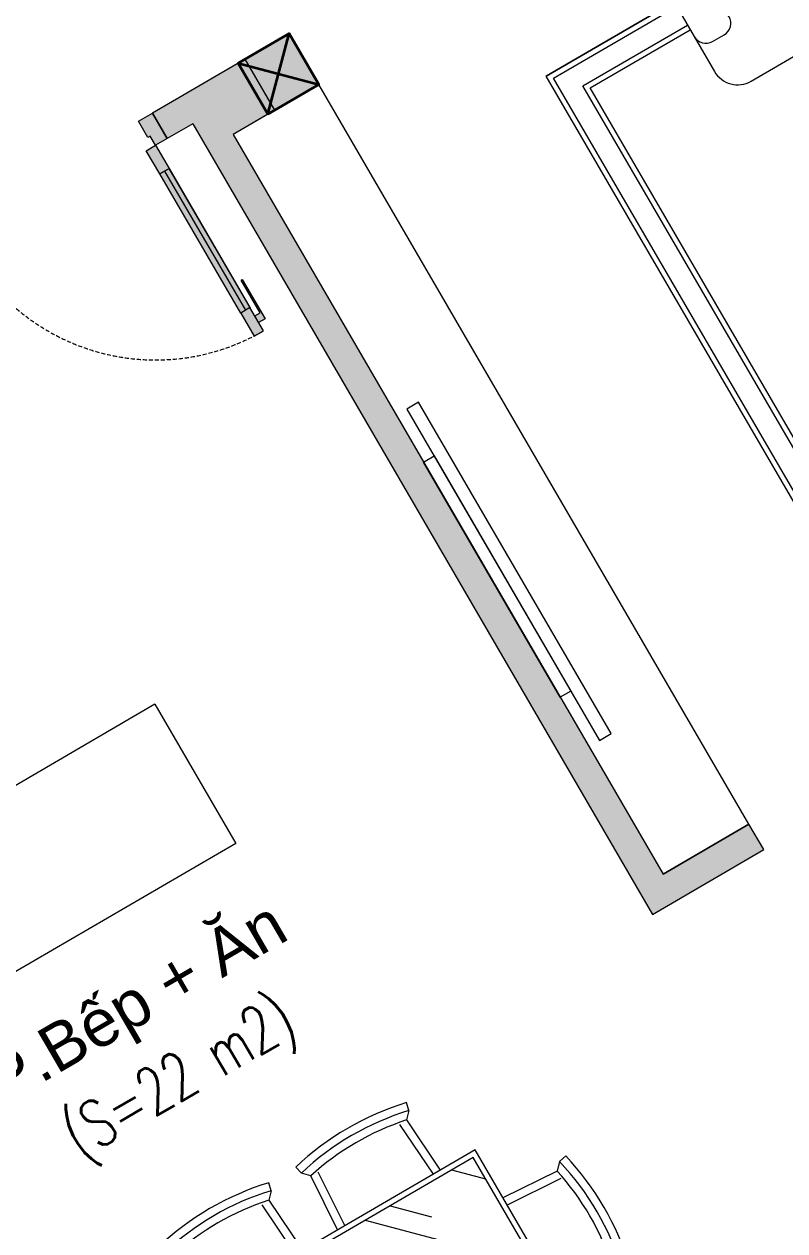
# Model space of a CAD drawing. Header units: millimetres. Extents: x 403824132 to 733479728, y 1974822364 to 2151530530.
# Drawn here: x 568752219 to 568755060, y 2063106159 to 2063110663 of the extents above; entities that cross this region are included whole.
import ezdxf
from ezdxf.enums import TextEntityAlignment as Align

# ---------------------------------------------------------------- set-up
doc = ezdxf.new("R2010")
doc.units = ezdxf.units.MM
doc.linetypes.add('HIDDEN', pattern=[0.75, 0.5, -0.25])
for name, color, linetype, lineweight in [('A-COT VACH', 2, 'Continuous', 35), ('A-HATCH', 251, 'Continuous', 5), ('A-TEXT', 7, 'Continuous', 18), ('E- Tuong', 4, 'Continuous', 13), ('E-NoiThat', 32, 'Continuous', 9), ('i_Hatch', 250, 'Continuous', 13), ('LD-CUA', 146, 'Continuous', 13), ('LD-THAY', 9, 'Continuous', 13)]:
    doc.layers.add(name, color=color, linetype=linetype, lineweight=lineweight)
doc.styles.add('AA - Arial - Regular', font='arial.ttf', dxfattribs={"height": 250})
doc.styles.add('Dim roman', font='romans.shx', dxfattribs={"width": 0.7})

# ---------------------------------------------------------------- blocks, each defined once
blk = doc.blocks.new('A$C67F81534')
at = {"color": 2, "linetype": 'Continuous'}
for p, q in [((505.0368122886863, 2254.250084117288), (497.9810249581933, 2284.33373191976)), ((505.0368122886863, 2254.250084117288), (530.3570659263058, 2228.267284944887)), ((943.2165586510673, 2228.267284944887), (968.5368122886866, 2254.250084117288)), ((968.5368122886866, 2254.250084117288), (975.5925996201113, 2284.33373191976)), ((530.3570659263058, 2228.267284944887), (515.381573151797, 2003.634893315146)), ((958.1920514265075, 2003.634893315146), (943.2165586510673, 2228.267284944887)), ((308.3283516196533, 2003.634893315262), (308.3283516196533, -4.17677219957e-05)), ((1183.828351619653, 2003.634893315262), (308.3283516196533, 2003.634893315262)), ((1183.828351619653, -4.17677219957e-05), (1183.828351619653, 2003.634893315262)), ((57.71316081751137, 1864.055273599108), (27.62951301410794, 1871.111060930183)), ((57.71316081751137, 1864.055273599108), (83.69595998991282, 1838.735019961372)), ((83.69595998991282, 1838.735019961372), (308.3283516196533, 1853.710512736696)), ((1408.460743249394, 1838.735019961372), (1183.828351619653, 1853.710512736696)), ((1434.443542421795, 1864.055273599108), (1408.460743249394, 1838.735019961372)), ((1434.443542421795, 1864.055273599108), (1464.527190224267, 1871.111060930183)), ((57.71316081751137, 1400.555273599108), (27.62951301410794, 1393.499486268032)), ((83.69595998991282, 1425.875527236843), (57.71316081751137, 1400.555273599108)), ((308.3283516196533, 1410.900034461636), (83.69595998991282, 1425.875527236843)), ((1183.828351619653, 1410.900034461636), (1408.460743249394, 1425.875527236843)), ((1408.460743249394, 1425.875527236843), (1434.443542421795, 1400.555273599108)), ((1434.443542421795, 1400.555273599108), (1464.527190224267, 1393.499486268032)), ((57.71316081751137, 1269.571950048907), (27.62951301410794, 1276.627737379982)), ((57.71316081751137, 1269.571950048907), (83.69595998991282, 1244.251696411054)), ((1434.443542421795, 1269.571950048907), (1408.460743249394, 1244.251696411054)), ((1434.443542421795, 1269.571950048907), (1464.527190224267, 1276.627737379982)), ((83.69595998991282, 1244.251696411054), (308.3283516196533, 1259.227189186378)), ((1408.460743249394, 1244.251696411054), (1183.828351619653, 1259.227189186378)), ((83.69595998991282, 831.3922036866423), (57.71316081751137, 806.0719500489067)), ((308.3283516196533, 816.4167109113187), (83.69595998991282, 831.3922036866423)), ((1183.828351619653, 816.4167109113187), (1408.460743249394, 831.3922036866423)), ((1408.460743249394, 831.3922036866423), (1434.443542421795, 806.0719500489067)), ((57.71316081751137, 806.0719500489067), (27.62951301410794, 799.0161627178313)), ((1434.443542421795, 806.0719500489067), (1464.527190224267, 799.0161627178313)), ((64.248076104559, 608.7750672858674), (34.16442830208689, 615.8308546169426)), ((64.248076104559, 608.7750672858674), (90.23087527696043, 583.4548136480153)), ((90.23087527696043, 583.4548136480153), (308.3283516196533, 597.9946454041637)), ((1401.925827961415, 583.4548136480153), (1183.828351619653, 597.9946454041637)), ((1427.908627133816, 608.7750672858674), (1401.925827961415, 583.4548136480153)), ((1427.908627133816, 608.7750672858674), (1457.99227493722, 615.8308546169426)), ((64.248076104559, 145.2750672858674), (34.16442830208689, 138.219279954792)), ((90.23087527696043, 170.5953209236031), (64.248076104559, 145.2750672858674)), ((308.3283516196533, 156.0554891674546), (90.23087527696043, 170.5953209236031)), ((1183.828351619653, 156.0554891674546), (1401.925827961415, 170.5953209236031)), ((1401.925827961415, 170.5953209236031), (1427.908627133816, 145.2750672858674)), ((1427.908627133816, 145.2750672858674), (1457.99227493722, 138.219279954792)), ((308.3283516196533, -4.17677219957e-05), (1183.828351619653, -4.17677219957e-05)), ((530.3570659263058, -224.6324333974626), (515.381573151797, -4.17677219957e-05)), ((958.1920514265075, -4.17677219957e-05), (943.2165586510673, -224.6324333974626)), ((505.0368122886863, -250.615232569864), (530.3570659263058, -224.6324333974626)), ((943.2165586510673, -224.6324333974626), (968.5368122886866, -250.615232569864)), ((505.0368122886863, -250.615232569864), (497.9810249581933, -280.6988803723361)), ((968.5368122886866, -250.615232569864), (975.5925996201113, -280.6988803723361))]:
    blk.add_line(p, q, dxfattribs=at)
at = {"color": 8, "linetype": 'Continuous'}
for p, q in [((561.1886273045093, 2226.211847519735), (546.3501636907458, 2003.634893315146)), ((328.9283516192809, 1983.034893315169), (328.9283516192809, 20.59995823225472)), ((1163.228351619094, 1983.034893315169), (328.9283516192809, 1983.034893315169)), ((1163.228351619094, 20.59995823225472), (1163.228351619094, 1983.034893315169)), ((85.75139741506426, 1807.903458583634), (308.3283516196533, 1822.741922197165)), ((1406.405305824242, 1807.903458583634), (1183.828351619653, 1822.741922197165)), ((308.3283516196533, 1441.86862500105), (85.75139741506426, 1456.707088614581)), ((85.75139741506426, 1213.420135033317), (308.3283516196533, 1228.258598646964)), ((1406.405305824242, 1213.420135033317), (1183.828351619653, 1228.258598646964)), ((308.3283516196533, 847.3853014508495), (85.75139741506426, 862.2237650643801)), ((328.9283516192809, 20.59995823225472), (1163.228351619094, 20.59995823225472)), ((561.1886273045093, -222.5769959723111), (546.3501636907458, -4.17677219957e-05))]:
    blk.add_line(p, q, dxfattribs=at)
at = {"color": 8}
for p, q in [((927.2234608875588, 2003.634893315146), (912.3849972737953, 2226.211847519735)), ((328.9283516192809, 1245.869158420479), (1066.094086513854, 1983.034893315169)), ((328.9283516192809, 1890.750542862573), (421.2127020722253, 1983.034893315169)), ((328.9283516192809, 1517.398162396159), (794.5650825388727, 1983.034893315169)), ((328.9283516192809, 1138.388927680091), (1163.228351619094, 1972.688927680137)), ((863.8768621627241, 1486.661247989745), (1163.228351619094, 1786.01273744693)), ((328.9283516192809, 1624.87839313643), (442.4412205750122, 1738.391262092162)), ((821.4504552911966, 1359.38202737621), (1163.228351619094, 1701.159923704457)), ((1183.828351619653, 1441.86862500105), (1406.405305824242, 1456.707088614581)), ((954.3865301543846, 1113.308867523214), (1163.228351619094, 1322.150688988506)), ((818.4667985718698, 875.5657594499643), (1163.228351619094, 1220.327312497655)), ((818.4667985718698, 875.5657594499643), (1163.228351619094, 1220.327312497655)), ((328.9283516192809, 951.7127374468837), (581.0341496877372, 1203.818535515107)), ((328.9283516192809, 866.8599237045273), (425.4706578264013, 963.4022299116476)), ((911.4828860973939, 691.3959887502715), (1163.228351619094, 943.1414542724381)), ((716.9432609323413, 774.042221810785), (804.985632378608, 862.0845932565861)), ((716.9432609323413, 774.042221810785), (804.985632378608, 862.0845932565861)), ((1183.828351619653, 847.3853014508495), (1406.405305824242, 862.2237650643801)), ((618.3232699073851, 777.2456072765635), (671.5438176793978, 830.4661550485761)), ((695.6868608454242, 752.7858217238681), (714.2754446882753, 771.3744055668358)), ((695.6868608454242, 752.7858217238681), (714.2754446882753, 771.3744055668358)), ((328.9283516192809, 487.8506889884593), (605.3281206442042, 764.2504580129172)), ((462.2402104483917, 519.3391713266028), (676.9437339818105, 734.0426948603708)), ((524.4656071923673, 581.5645680709276), (676.9437339818105, 734.0426948603708)), ((880.1511006252838, 660.0642032787435), (901.5855293506756, 681.4986320035532)), ((328.9283516192809, 108.8414542725077), (855.7776027852666, 635.6907054382609)), ((529.1864223033187, 20.59995823225472), (1163.228351619094, 654.6418875483793)), ((864.5295847943053, 644.4426874471827), (872.1641067899764, 652.0772094433196)), ((92.2863127030432, 552.6232522702776), (308.3283516196533, 567.0260548647492)), ((1050.553052395582, 451.4569203326245), (1163.228351619094, 564.1322195564862)), ((1399.870390536263, 552.6232522702776), (1183.828351619653, 567.0260548647492)), ((1121.263730513863, 426.0010762099407), (1163.228351619094, 467.9656973151723)), ((328.9283516192809, 386.0273124976084), (368.9021153319626, 426.0010762099407)), ((715.862612536177, 20.59995823225472), (1027.925635397434, 332.6629810932791)), ((308.3283516196533, 187.0240797069855), (92.2863127030432, 201.4268823013408)), ((1183.828351619653, 187.0240797069855), (1399.870390536263, 201.4268823013408)), ((619.6960902949795, 20.59995823225472), (654.5732549307868, 55.47712286817841)), ((1094.871847252361, 20.59995823225472), (1163.228351619094, 88.95646259910427)), ((927.2234608875588, -4.17677219957e-05), (912.3849972737953, -222.5769959723111))]:
    blk.add_line(p, q, dxfattribs=at)
at = {"color": 2, "linetype": 'Continuous'}
for centre, radius, start, end in [((736.7868122886866, 1266.141308836872), 1045.822171541418, 76.80048482844076, 103.1995151715592), ((736.7868122886866, 1266.141308836872), 984.0221715414186, 77.8904461773857, 102.1095538226143), ((1045.821936097927, 1632.305273599107), 1045.822171541418, 166.800484824993, 193.1995151750069), ((1045.821936097927, 1632.305273599107), 1014.922171541418, 166.800484824993, 193.1995151750069), ((446.3347671413794, 1632.305273599107), 1045.822171541418, 346.8004848249929, 13.19951517500699), ((1045.821936097927, 1632.305273599107), 984.0221715414186, 167.8904461969507, 192.1095538030492), ((446.3347671413794, 1632.305273599107), 984.0221715414186, 347.8904461969506, 12.10955380304924), ((1045.821936097927, 1037.821950048906), 1045.822171541418, 166.800484824993, 193.1995151750069), ((1045.821936097927, 1037.821950048906), 1014.922171541418, 166.800484824993, 193.1995151750069), ((446.3347671413794, 1037.821950048906), 1045.822171541418, 346.8004848249929, 13.19951517500699), ((1045.821936097927, 1037.821950048906), 984.0221715414186, 167.8904461969507, 192.1095538030492), ((446.3347671413794, 1037.821950048906), 984.0221715414186, 347.8904461969506, 12.10955380304924), ((1052.356851385906, 377.0250672858674), 1045.822171541418, 166.800484824993, 193.1995151750069), ((1052.356851385906, 377.0250672858674), 1014.922171541418, 166.800484824993, 193.1995151750069), ((439.7998518534004, 377.0250672858674), 1014.922171541418, 346.8004848249929, 13.19951517500699), ((439.7998518534004, 377.0250672858674), 1045.822171541418, 346.8004848249929, 13.19951517500699), ((1052.356851385906, 377.0250672858674), 984.0221715414186, 167.8904461969507, 192.1095538030492), ((439.7998518534004, 377.0250672858674), 984.0221715414186, 347.8904461969506, 12.10955380304924), ((736.7868122886866, 737.4935427105518), 984.0221715414186, 257.8904461773857, 282.1095538226141), ((736.7868122886866, 737.4935427105518), 1045.822171541418, 256.8004848284407, 283.1995151715593)]:
    blk.add_arc(centre, radius, start, end, dxfattribs=at)
at = {"color": 8, "linetype": 'Continuous'}
for centre, start, end in [((736.7868122886866, 1266.141308836872), 76.80048482844076, 103.1995151715592), ((446.3347671413794, 1632.305273599107), 346.8004848249929, 13.19951517500699), ((446.3347671413794, 1037.821950048906), 346.8004848249929, 13.19951517500699), ((736.7868122886866, 737.4935427105518), 256.8004848284407, 283.1995151715593)]:
    blk.add_arc(centre, 1014.922171541418, start, end, dxfattribs=at)
at = {"color": 8}
for centre, radius, start, end in [((804.4162054937331, 929.1248334007105), 30.87220209516123, 137.031016933112, 215.0700487606118), ((762.9405305003747, 931.9883384035202), 26.21356438686432, 308.1934003881607, 43.90766527647505), ((698.4538130257276, 914.3084581674776), 30.87220209516123, 177.0310169432422, 255.0700487456199), ((664.8409771053119, 889.8419802953722), 26.21356438686432, 348.1934004179134, 83.90766529289235), ((746.9635007828474, 917.8355939927278), 37.56386467009188, 156.0384737119898, 244.4359237815797), ((688.1855687834324, 896.1661885550711), 44.28682309241754, 343.9865722407625, 56.48782527179212), ((753.3095725048332, 929.539187815506), 23.71430456975139, 148.7907800971929, 240.7624311933613), ((726.3106848886237, 922.4175661433256), 20.53877804133036, 318.6409317407038, 70.91227962468447), ((781.8491265242917, 897.6381635996513), 32.21870847391171, 145.8330266303588, 240.6579535065184), ((744.2578962827101, 888.7897267848019), 29.076542895512, 318.5782775862965, 67.91270257753908), ((843.8439814401792, 900.6453499421476), 37.56386467009188, 116.0384737055574, 204.435923790608), ((784.8886479074132, 921.8273487653348), 44.28682309241754, 303.9865722332902, 16.48782525869027), ((856.2282795123756, 905.5316466687946), 23.71430456975139, 108.7907800931105, 200.7624312084795), ((830.9682415239513, 917.4307184215868), 20.53877804133036, 278.6409317388163, 30.91227958759037), ((865.1803050171579, 901.2171444548293), 26.21356438686432, 268.1934004093927, 3.907665283719358), ((895.1118898130951, 872.3635223428718), 30.87220209516123, 97.03101694599316, 175.0700487544899), ((630.6013881750405, 814.3490582781378), 44.28682309241754, 23.98657222476296, 96.48782523401907), ((661.6990710683167, 868.7305122999242), 37.56386467009188, 196.0384737004287, 284.4359237536527), ((642.9328612852843, 858.9651324599984), 20.53877804133036, 358.6409317294427, 110.9122796050728), ((659.0375189743935, 881.7751616106834), 23.71430456975139, 188.7907800966763, 280.7624312395101), ((678.2967813340945, 844.7409580952951), 29.076542895512, 358.5782775769501, 107.9127025873301), ((701.405668802559, 875.6824309839868), 32.21870847391171, 185.8330266407055, 280.6579535073986), ((731.1594144469127, 855.6485727191903), 23.19747010121643, 171.2967028761516, 266.1216297543088), ((709.4620287409053, 838.2599890534766), 20.93511088476864, 344.0419538152044, 93.37637877730808), ((764.921001647599, 871.0968917591963), 23.19747010121643, 171.2967028761516, 266.1216297543088), ((743.2236159415912, 853.7083080934825), 20.93511088476864, 344.0419538152044, 93.37637877730808), ((791.1923738447949, 856.4132832001195), 23.19747010121643, 131.2967028963692, 226.1216297105914), ((763.3940459797159, 857.0396659924882), 20.93511088476864, 304.0419538179802, 53.37637878983603), ((799.1415898073462, 887.7612370392308), 23.19747010121643, 171.2967028761516, 266.1216297543088), ((777.4442041013388, 870.3726533735171), 20.93511088476864, 344.0419538152044, 93.37637877730808), ((821.8035645829513, 838.4182792821667), 20.93511088476864, 104.0419538291536, 213.3763788024706), ((825.4129620045421, 873.0776284801541), 23.19747010121643, 131.2967028963692, 226.1216297105914), ((795.8959165327251, 848.5144746719162), 23.19747010121643, 291.2967028932791, 26.12162972997777), ((797.6146341403946, 873.7040112725226), 20.93511088476864, 304.0419538179802, 53.37637878983603), ((857.5852631740271, 862.7491726801961), 32.21870847391171, 105.8330266292887, 200.6579535094743), ((823.1010446017606, 880.1340538362273), 29.076542895512, 278.5782775971318, 27.91270253810548), ((894.5794353345409, 858.1210942801554), 32.21870847391171, 105.8330266292887, 200.6579535094743), ((860.095216761343, 875.5059754363028), 29.076542895512, 278.5782775971318, 27.91270253810548), ((907.0090593993663, 825.2032864366192), 37.56386467009188, 76.03847370884714, 164.4359237748305), ((875.4621801376343, 879.3253968500065), 44.28682309241754, 263.9865722328682, 336.4878252651585), ((616.7835162086412, 794.4988194222096), 26.21356438686432, 28.19340042453008, 123.9076652549712), ((626.8056935416532, 834.8471432819498), 30.87220209516123, 217.0310169407572, 295.0700487356796), ((680.2190502965823, 789.207089448115), 20.93511088476864, 24.04195382079714, 133.3763787832126), ((698.5638202074913, 839.799987439299), 23.19747010121643, 171.2967028761516, 266.1216297543088), ((676.866434501484, 822.4114037734689), 20.93511088476864, 344.0419538152044, 93.37637877730808), ((837.6718352334574, 818.4106429163367), 23.19747010121643, 91.29670289720528, 186.1216297250427), ((816.7797117279844, 836.7589007009517), 20.93511088476864, 264.0419537876557, 13.37637878110401), ((858.797736743465, 833.7902008821255), 20.93511088476864, 104.0419538291536, 213.3763788024706), ((832.8900886932387, 843.8863962719914), 23.19747010121643, 291.2967028932791, 26.12162972997777), ((874.6660073930395, 813.7825645162958), 23.19747010121643, 91.29670289720528, 186.1216297250427), ((853.773883888498, 832.130822300911), 20.93511088476864, 264.0419537876557, 13.37637878110401), ((893.17629872635, 787.3404047754593), 32.21870847391171, 65.83302665920392, 160.6579534796945), ((877.9346409020945, 822.8240248234943), 29.076542895512, 238.5782775903797, 347.9127025573092), ((919.6368331369013, 820.985933551099), 23.71430456975139, 68.79078010339246, 160.7624312069568), ((907.9350972631946, 846.3379907705821), 20.53877804133036, 238.6409317275165, 350.9122795940766), ((619.8481810167431, 756.7635163301602), 20.53877804133036, 38.64093170369578, 150.9122795846416), ((617.5230603963137, 784.5888868030161), 23.71430456975139, 228.7907801264842, 320.7624312259292), ((656.0816384693608, 768.5986562287435), 29.076542895512, 38.57827760146861, 147.9127025494784), ((653.8952779127285, 807.1553061186568), 32.21870847391171, 225.8330266555867, 320.6579534750759), ((685.6630459036678, 816.4743280309485), 23.19747010121643, 211.2967028780476, 306.1216297497793), ((694.5796237532048, 767.8785904770482), 23.19747010121643, 11.2967028749682, 106.1216297506373), ((709.0212511010468, 791.6394571952987), 20.93511088476864, 184.0419538112812, 293.3763788190848), ((848.8495420366526, 759.4225096346344), 23.19747010121643, 51.29670289457854, 146.1216297076735), ((844.6392796924338, 786.9072886902139), 20.93511088476864, 224.0419538279139, 333.3763787763098), ((869.3033644370734, 748.7404043547577), 23.19747010121643, 51.29670289457854, 146.1216297076735), ((865.0931020928548, 776.2251834102208), 20.93511088476864, 224.0419538279139, 333.3763787763098), ((928.1033473843707, 770.5837732723448), 30.87220209516123, 57.0310169454905, 135.070048727961), ((923.7211739439516, 811.9265819835708), 26.21356438686432, 228.1934004092463, 323.9076652823646), ((639.0803842302411, 714.6591024723602), 44.28682309241754, 63.98657223594262, 136.4878252255106), ((627.9468665383756, 776.3069183982443), 37.56386467009188, 236.0384737346472, 324.4359237499135), ((688.0071799615398, 695.9906503695528), 29.076542895512, 78.57827757628388, 187.9127025592926), ((661.5485937707126, 724.1213923216562), 32.21870847391171, 265.8330266591307, 0.657953496443712), ((689.3482252154497, 732.8333640780763), 20.93511088476864, 64.04195383076792, 173.3763787919929), ((675.991524699144, 757.2206135886954), 23.19747010121643, 251.2967028811536, 346.1216297266976), ((717.8041093759238, 728.9710123980185), 20.93511088476864, 64.04195383076792, 173.3763787919929), ((704.4474088586867, 753.3582619087538), 23.19747010121643, 251.2967028811536, 346.1216297266976), ((808.8839149530977, 729.2572490370368), 23.19747010121643, 11.2967028749682, 106.1216297506373), ((823.3255423009397, 753.018115755287), 20.93511088476864, 184.0419538112812, 293.3763788190848), ((819.4953210335224, 707.0500864770728), 23.19747010121643, 11.2967028749682, 106.1216297506373), ((833.9369483813642, 730.8109531953232), 20.93511088476864, 184.0419538112812, 293.3763788190848), ((871.968792071566, 706.6964605139801), 32.21870847391171, 25.83302662350416, 120.657953522749), ((883.1014361223206, 743.6756392808165), 29.076542895512, 198.5782775724241, 307.9127025817846), ((906.9030927196144, 726.8095834353007), 37.56386467009188, 36.03847372744939, 124.4359237630547), ((917.5258031301199, 788.5474684507353), 44.28682309241754, 223.9865722580726, 296.4878252650253), ((913.8656664425508, 715.4619271841362), 23.71430456975139, 28.79078011280209, 120.7624312387382), ((921.1976049654187, 742.4044605876552), 20.53877804133036, 198.6409317346123, 310.9122795844135), ((641.2547677746043, 690.5709803840144), 26.21356438686432, 68.19340042037337, 163.9076652703753), ((622.9967983989045, 727.9217211048817), 30.87220209516123, 257.0310169505902, 335.0700487343631), ((667.8582225125282, 663.6339897041908), 20.53877804133036, 78.64093175348212, 190.9122795979398), ((648.1912734191864, 683.4549014355289), 23.71430456975139, 268.7907800950886, 0.7624312215181508), ((709.6551404530181, 643.742359429365), 44.28682309241754, 103.9865722140851, 176.4878252487975), ((661.4999188641085, 683.8108390071426), 37.56386467009188, 276.0384737253882, 4.435923778585114), ((732.577911143191, 695.5167055220807), 20.93511088476864, 104.0419538291536, 213.3763788024706), ((706.6702630929649, 705.6129009119466), 23.19747010121643, 291.2967028932791, 26.12162972997777), ((759.1350901303813, 660.8910335163819), 29.076542895512, 118.5782775948077, 227.9127025302745), ((720.7845448376611, 665.4331806757255), 32.21870847391171, 305.8330266173708, 40.6579534817096), ((766.5302764326334, 705.8221182367997), 20.93511088476864, 144.0419538272502, 253.376378768183), ((740.1941573200747, 696.9031374386979), 23.19747010121643, 331.2967028990589, 66.12162973566589), ((789.680457552895, 694.7179931168213), 20.93511088476864, 144.0419538272502, 253.376378768183), ((763.3443384403363, 685.7990123187193), 23.19747010121643, 331.2967028990589, 66.12162973566589), ((836.183829295449, 679.7233063702002), 29.076542895512, 158.5782775742901, 267.9127025796373), ((803.8859712798147, 658.5515376363182), 32.21870847391171, 345.8330266293827, 80.65795349390262), ((821.9861082332209, 684.8973079170099), 23.19747010121643, 11.2967028749682, 106.1216297506373), ((836.4277355810626, 708.6581746352604), 20.93511088476864, 184.0419538112812, 293.3763788190848), ((832.5975143136458, 662.6901453570463), 23.19747010121643, 11.2967028749682, 106.1216297506373), ((847.0391416614873, 686.4510120752965), 20.93511088476864, 184.0419538112812, 293.3763788190848), ((891.3974801898003, 691.9695651936341), 44.28682309241754, 183.9865722399763, 256.4878252459025), ((843.5756643880159, 651.5037480947793), 37.56386467009188, 356.0384737165126, 84.43592376679983), ((887.9535085102543, 671.4094619737007), 30.87220209516123, 17.03101695474533, 95.07004873589594), ((911.171214096248, 705.896697607357), 26.21356438686432, 188.193400413286, 283.9076653069527), ((726.8043612763285, 626.6874541525029), 26.21356438686432, 108.1934004232149, 203.9076652864225), ((688.8093519555404, 643.5637849953491), 30.87220209516123, 297.0310169320955, 15.07004876159935), ((764.4985537780448, 623.1528932008658), 20.53877804133036, 118.6409317018828, 230.9122795738968), ((736.692160256207, 625.6949212733888), 23.71430456975139, 308.7907801278161, 40.76243120465117), ((809.3029440129175, 634.7815613033018), 44.28682309241754, 143.986572256915, 216.4878252644041), ((746.6583819035443, 634.5222176583483), 37.56386467009188, 316.0384737251925, 44.43592376169604), ((833.4026911417022, 632.7400525581324), 26.21356438686432, 148.1934004024869, 243.9076652751012), ((793.4489290118217, 621.2453508103499), 30.87220209516123, 337.031016944143, 55.07004875114882), ((864.5500898221508, 654.2617817238205), 20.53877804133036, 158.6409317139718, 270.9122796256069), ((841.6151724169031, 638.3354829595191), 23.71430456975139, 348.7907801210488, 80.762431206845)]:
    blk.add_arc(centre, radius, start, end, dxfattribs=at)
blk = doc.blocks.new('*U253')
h = blk.add_hatch(color=253)
h.dxf.hatch_style = 1
h.paths.add_polyline_path([(50, 100), (90, 100), (90, 0), (50, 0)])
h.paths.add_polyline_path([(50, 700.0000000149012), (90, 700.0000000149012), (90, 800.0000000149012), (50, 800.0000000149012)])
h = blk.add_hatch(color=254)
h.dxf.hatch_style = 1
h.paths.add_polyline_path([(21.73011238398612, 594.5156181268103), (21.73011238398612, 764.1349438228935), (50, 764.1349438228935), (50, 735.8650562069088), (27.38408990719472, 735.8650562069088), (27.38408990719472, 594.5156181268103)])
h = blk.add_hatch(color=254)
h.dxf.hatch_style = 1
h.paths.add_polyline_path([(90, 100), (50, 100), (50, 700.0000000149012), (90, 700.0000000149012)])
h = blk.add_hatch(color=253)
h.dxf.hatch_style = 1
h.paths.add_polyline_path([(0, 0), (50, 0), (50, -40), (60, -40), (60, -110), (0, -110)])
h = blk.add_hatch(color=253)
h.dxf.hatch_style = 1
h.paths.add_polyline_path([(900.0000000149012, -1.058790174325917e-24), (850.0000000149012, -1.058790174325917e-24), (850.0000000149012, -40), (840.0000000149012, -40), (840.0000000149012, -110), (900.0000000149012, -110)])
for p, q in [((70, 100), (70, 700.0000000149012)), ((90, 700.0000000149012), (90, 100))]:
    blk.add_line(p, q)
for points in [[(50, 700.0000000149012), (90, 700.0000000149012), (90, 800.0000000149012), (50, 800.0000000149012), (50, 700.0000000149012)], [(50, 702.9059273042367), (50, 100)], [(50, 100), (90, 100), (90, 0), (50, 0), (50, 100)]]:
    blk.add_lwpolyline(points)
for points in [[(21.73011238398612, 594.5156181268103), (21.73011238398612, 764.1349438228935), (50, 764.1349438228935), (50, 735.8650562069088), (27.38408990719472, 735.8650562069088), (27.38408990719472, 594.5156181268103)], [(90, 100), (50, 100), (50, 700.0000000149012), (90, 700.0000000149012)], [(0, 0), (50, 0), (50, -40), (60, -40), (60, -110), (0, -110)], [(900.0000000149012, -1.058790174325917e-24), (850.0000000149012, -1.058790174325917e-24), (850.0000000149012, -40), (840.0000000149012, -40), (840.0000000149012, -110), (900.0000000149012, -110)]]:
    blk.add_lwpolyline(points, close=True)
at = {"linetype": 'HIDDEN', "ltscale": 30}
blk.add_arc((50, 0), 800.0000000149012, 0, 90, dxfattribs=at)
blk = doc.blocks.new('taaa')
at = {"layer": 'E-NoiThat'}
for p, q in [((6871776.929707022, 59536), (6870476.929707018, 59536)), ((6870376.92970702, 59436), (6870376.92970702, 58836)), ((6871876.929707021, 58836), (6871876.929707021, 59436)), ((6870476.929707018, 58736), (6871076.92970702, 58736)), ((6871176.929707021, 58736), (6871776.929707022, 58736))]:
    blk.add_line(p, q, dxfattribs=at)
for points in [[(6870408.751453385, 59186.4729386121, -0.1477298758543702), (6870554.887123182, 59272.40300023555, -0.2133427585932454), (6870683.830315144, 59398.43373459576, -0.1786618101816585)], [(6870565.085510269, 59336), (6870546.92970702, 59336, -0.4142135623730951), (6870526.929707018, 59356), (6870526.929707018, 59366, -0.4142135623730951), (6870546.92970702, 59386)], [(6870534.698344482, 59279.25147582589, -0.30666349490175), (6870683.830315144, 59398.43373459576, -0.3063299663357472), (6870781.254110381, 59289.58901256322, 0.8728471598091934)], [(6870546.92970702, 59386), (6870632.115832076, 59386, -0.4142135623730951)], [(6870715.297697932, 59386), (6871106.929707018, 59386, -0.4142135623730951), (6871126.929707021, 59366), (6871126.929707021, 59356, -0.4142135623730995), (6871106.929707018, 59336), (6870765.644634873, 59336, -0.4142135623730951)], [(6871269.213649555, 59386), (6871146.929707022, 59386, 0.4142135623730951), (6871126.929707021, 59366), (6871126.929707021, 59356, 0.4142135623730995), (6871146.929707022, 59336), (6871218.866712616, 59336, 0.4142135623730951)], [(6871449.813003003, 59279.25147582589, 0.30666349490175), (6871300.681032344, 59398.43373459576, 0.3063299663357472), (6871203.257237107, 59289.58901256322, -0.8728471598091934)], [(6871575.759894104, 59186.4729386121, 0.1477298758543702), (6871429.624224305, 59272.40300023555, 0.2133427585932454), (6871300.681032344, 59398.43373459576, 0.1786618101816585)], [(6871719.161069542, 59279.25147582589, 0.30666349490175), (6871570.029098882, 59398.43373459576, 0.3063299663357472), (6871472.60530366, 59289.58901256322, -0.8728471598091934)], [(6871845.107960656, 59186.4729386121, 0.1477298758543702), (6871698.972290858, 59272.40300023555, 0.2133427585932454), (6871570.029098882, 59398.43373459576, 0.1786618101816585)], [(6871621.743581965, 59386), (6871726.929707022, 59386), (6871726.929707022, 59287.73809956013, 0.4142135623730951)], [(6871706.929707021, 59386), (6871621.743581965, 59386, 0.4142135623730951)], [(6871688.773903757, 59336), (6871706.929707021, 59336, 0.4142135623730951), (6871726.929707022, 59356), (6871726.929707022, 59366, 0.4142135623730951), (6871706.929707021, 59386)], [(6871076.92970702, 59336, -0.4142135623730945), (6871126.929707021, 59286), (6871126.929707021, 58786, -0.4142135623730951)], [(6871176.929707021, 59336, 0.4142135623730945), (6871126.929707021, 59286), (6871126.929707021, 58786, 0.4142135623730951)], [(6871419.425837218, 59336), (6871488.214779167, 59336, 0.4142135623730951)], [(6870552.021702527, 59060.44220425188, -0.3567723648219203), (6870408.751453385, 59186.4729386121, -0.2495420503229877), (6870538.567446812, 59290.33297759294, 9.616880347716284)], [(6870526.820909664, 59063.49074631928, 0.1655406298837506), (6870557.752497748, 58997.42683705688, 0.4259891687143785), (6870838.56220083, 59283.86033044755, 0.1215233233290522), (6870771.90336214, 59323.34018795192, -7.115464291357926)], [(6871457.690437823, 59063.49074631928, -0.1655406298837506), (6871426.758849739, 58997.42683705688, -0.4259891687143785), (6871145.949146657, 59283.86033044755, -0.1215233233290522), (6871212.607985348, 59323.34018795192, 7.115464291357926)], [(6871432.48964496, 59060.44220425188, 0.3567723648219203), (6871575.759894104, 59186.4729386121, 0.2495420503229877), (6871445.943900673, 59290.33297759294, -9.616880347716284)], [(6871440.036716685, 59303.79260367155, -0.0718653790103429), (6871481.956051901, 59323.34018795192, 7.115464291357926)], [(6871701.837711512, 59060.44220425188, 0.3567723648219203), (6871845.107960656, 59186.4729386121, 0.2495420503229877), (6871715.291967229, 59290.33297759294, -9.616880347716284)], [(6871727.038504379, 59063.49074631928, -0.1655406298837506), (6871696.106916293, 58997.42683705688, -0.2002311474195825), (6871497.625232636, 59077.88633608817, -0.1215233233290522)], [(6870376.92970702, 58986, 0.4142135623730951), (6870426.929707019, 58936), (6870476.929707018, 58936, 0.4142135623730951), (6870526.929707018, 58986), (6870526.929707018, 59063.46820193528)], [(6871726.929707022, 59063.46820193528), (6871726.929707022, 58986, 0.4142135623730951), (6871776.929707022, 58936), (6871826.929707022, 58936, 0.4142135623730951), (6871876.929707021, 58986)]]:
    blk.add_lwpolyline(points, format="xyb", dxfattribs=at)
for points in [[(6870526.929707018, 59287.73809956013), (6870526.929707018, 59386), (6870632.115832076, 59386)], [(6871352.395515428, 59386), (6871538.561716111, 59386)]]:
    blk.add_lwpolyline(points, dxfattribs=at)
for centre, radius, start, end in [((6870476.929707018, 59436), 100, 90, 180), ((6871776.929707022, 59436), 100, 0, 90), ((6870476.929707018, 58836), 100, 180, 270), ((6871776.929707022, 58836), 100, 270, 0), ((6871076.92970702, 58786), 50, 270, 0), ((6871176.929707021, 58786), 50, 180, 270)]:
    blk.add_arc(centre, radius, start, end, dxfattribs=at)
blk = doc.blocks.new('sooffa')
at = {"layer": 'E-NoiThat'}
for p, q in [((6872734.310644569, 60655.20650079848), (6872182.911371692, 60655.07029297947)), ((6872182.911371692, 60655.07029297947), (6872734.310644569, 60655.20650079848)), ((6872182.911371692, 57655.07029297947), (6872182.911371692, 60655.07029297947)), ((6872202.911371692, 60635.07029297947), (6872734.310644569, 60635.20650079846)), ((6872202.911371692, 57675.07029297947), (6872202.911371692, 60635.07029297947)), ((6872282.911371692, 60555.07029297947), (6872734.310644569, 60555.20650079846)), ((6872282.911371692, 57755.07029297947), (6872282.911371692, 60555.07029297947)), ((6872302.911371694, 60535.07029297947), (6872734.310644569, 60535.20650079846)), ((6872302.911371694, 57775.07029297947), (6872302.911371694, 60535.07029297947))]:
    blk.add_line(p, q, dxfattribs=at)
at = {"layer": 'E- Tuong'}
blk.add_blockref('taaa', (2357.380937546492, 1519.206500798464), dxfattribs=at)
blk = doc.blocks.new('cot')
at = {"layer": 'i_Hatch'}
h = blk.add_hatch(color=256, dxfattribs=at)
h.dxf.hatch_style = 1
h.paths.add_polyline_path([(-124080301.5128951, 101892782.2353966), (-124080081.5128951, 101892782.2353966), (-124080081.5128951, 101893002.2353966), (-124080301.5128951, 101893002.2353966)])
at = {"layer": 'A-COT VACH'}
for p, q in [((-124080301.5128951, 101893002.2353966), (-124080081.5128951, 101892782.2353966)), ((-124080301.5128951, 101892782.2353966), (-124080081.5128951, 101893002.2353966))]:
    blk.add_line(p, q, dxfattribs=at)
blk.add_lwpolyline([(-124080301.5128951, 101892782.2353966), (-124080081.5128951, 101892782.2353966), (-124080081.5128951, 101893002.2353966), (-124080301.5128951, 101893002.2353966)], close=True, dxfattribs=at)
blk = doc.blocks.new('luoicot')
at = {"layer": 'E- Tuong'}
blk.add_blockref('cot', (-6405.944712653756, -4832.86449636519), dxfattribs=at)
blk = doc.blocks.new('TANG 1 BT3')
at = {"layer": 'A-HATCH'}
h = blk.add_hatch(color=256, dxfattribs=at)
h.dxf.hatch_style = 1
h.paths.add_polyline_path([(7080585.000000001, 935785.7996156819), (7080365.000000003, 935785.7996156819), (7080364.999810806, 934096.1128864698), (7080365.000000046, 934096.1126972288), (7080584.999560437, 934096.1126972288)])
h.paths.add_polyline_path([(7080365.000000046, 945515.813794368), (7076585.126608217, 945515.8137944264), (7076585.121872427, 945515.8090586364), (7076585.121872427, 945295.8137944292), (7080365.000000046, 945295.8137943649)])
h.paths.add_polyline_path([(7076585.121872427, 945515.8137944264), (7073665.109252949, 945515.8137944716), (7073665.109252949, 945295.8137944716), (7073975.109252949, 945295.8137944716), (7073975.109252949, 945004.7822475808), (7074085.109252946, 945004.7822475808), (7074085.109252946, 945295.8137944716), (7076585.121872427, 945295.8137944292)])
h.paths.add_polyline_path([(7072465.109253054, 945515.8137944716), (7072085.10925296, 945515.8137944716), (7072085.10925296, 945295.8137944716), (7072465.109253054, 945295.8137944716)])
h.paths.add_polyline_path([(7072085.109253051, 945295.8137943596), (7071975.109252962, 945295.8137944492), (7071865.109253052, 945295.8137945393), (7071865.109253052, 941915.8840764912), (7072085.109253051, 941915.8840764912), (7072085.109253051, 942949.7832495794), (7072235.109252054, 942949.7832495794), (7072235.109251949, 941805.8840763648), (7072085.109252932, 941805.8840764009), (7072085.109252932, 941695.8840764537), (7073065.109252859, 941695.8840763557), (7073065.109252859, 941805.884076356), (7072290.109251949, 941805.8840763648), (7072290.109252054, 943004.7832495794), (7072085.109253052, 943004.7832495794), (7072085.109253051, 944094.7822475806), (7073975.109252949, 944094.7822475806), (7073975.109252859, 941805.8840763648), (7073865.109252858, 941805.884076356), (7073865.109252858, 941695.8840763557), (7074185.109252858, 941695.8840763643), (7074185.109252858, 941805.8840763648), (7074085.109252946, 941805.8840763648), (7074085.109252946, 944304.7822475806), (7073975.109252949, 944304.7822475806), (7073975.109252949, 944204.7822475813), (7072085.109253051, 944204.7822475813)])
h.paths.add_polyline_path([(7072085.109252932, 941695.8840764912), (7071865.109252932, 941695.8840764912), (7071865.109252932, 940680.8840764537), (7072085.109252932, 940680.8840764537)])
h.paths.add_polyline_path([(7076365.121872189, 941805.8840763643), (7075085.109252859, 941805.8840764309), (7075085.109252859, 941695.8840763643), (7076365.121872189, 941695.8840763643)])
h.paths.add_polyline_path([(7080585.032109199, 942345.8207408229), (7080365.032109199, 942345.8207408229), (7080365.005986755, 941915.8780896801), (7080475.000000016, 941915.884076417), (7080585.010869335, 941915.894945736)])
h.paths.add_polyline_path([(7080804.953543331, 942115.8219967249), (7080585.020746726, 942115.827698526), (7080585.010869335, 941915.894945736), (7080585.000000018, 941695.8840762726), (7080242.561937493, 941695.8840762901), (7080242.557159853, 941475.8368432568), (7080804.937621189, 941475.8220735944)])
h.paths.add_polyline_path([(7080585.010543944, 945295.8032504758), (7080585.000000047, 945295.8137943745), (7080365.000000014, 945295.8137943745), (7080365.032109199, 944845.8207408225), (7080585.032109199, 944845.8207408225)])
h.paths.add_polyline_path([(7080585.000000018, 937895.8000684432), (7078785.000000048, 937895.8000684457), (7078785.000000048, 938595.8420724943), (7078565.000000049, 938595.8420724943), (7078565.000000049, 937895.8000684457), (7078055.121872114, 937895.8045378106), (7078055.121872114, 937675.8045378106), (7080364.999405065, 937675.8000684432), (7080365.000000003, 937185.8020962044), (7080585.000000001, 937185.8020962044)])
h.paths.add_polyline_path([(7080805.472567489, 938115.7983615231), (7080242.511516897, 938115.8000012208), (7080242.511516974, 937895.8000684439), (7080585.000452853, 937895.8000684432), (7080584.999999972, 937895.7996155622), (7080584.999999972, 937675.7996155622), (7080584.998904237, 937475.8000585795), (7080805.470009601, 937475.7984384806)])
h.paths.add_polyline_path([(7076365.121872062, 937895.7948795259), (7075965.10970551, 937895.7996158677), (7075965.10970551, 937785.7996158674), (7076075.109705511, 937785.7996158674), (7076075.109705511, 934375.7293338852), (7076555.121872143, 934375.7293338852), (7076555.121872143, 934485.7293339742), (7076185.109705511, 934485.7293339742), (7076185.109705511, 937675.7996158679), (7076365.121872255, 937675.7948795259)])
h.paths.add_polyline_path([(7075065.109705495, 937895.799615867), (7072085.109705829, 937895.8000684457), (7072085.109253304, 937895.7996159196), (7072085.109253304, 937785.8000684455), (7075065.109705495, 937785.8000684455)])
h.paths.add_polyline_path([(7072290.109251952, 937785.8000684455), (7072235.109251949, 937785.8000684455), (7072235.109251949, 937240.8000684457), (7072085.114045769, 937240.8000684457), (7072085.114045769, 937185.8000684453), (7072290.109251952, 937185.8000684453)])
h.paths.add_polyline_path([(7072085.114045771, 937675.7948234528), (7072085.109253304, 937675.7996159196), (7071865.114045771, 937675.7996159196), (7071865.109252917, 936985.8000684455), (7072085.109252916, 936985.8000684453)])
h.paths.add_polyline_path([(7072085.109705829, 938910.8000685351), (7071865.109253304, 938910.8000685351), (7071865.109253304, 937895.7996159196), (7071975.109253304, 937895.7996159196), (7072085.109705829, 937895.8000684457)])
h.paths.add_polyline_path([(7072085.109252916, 936185.8000684453), (7071865.109252917, 936185.8000684453), (7071865.114045771, 934842.6516113766), (7072085.114045769, 934842.6516113766)])
h.paths.add_polyline_path([(7072085.114045769, 932721.4856192952), (7071865.114045771, 932721.4856192952), (7071865.114045771, 932096.4990242422), (7072085.114045771, 932096.4990242422)])
h.paths.add_polyline_path([(7074245.310848963, 932096.4990242422), (7072085.114045771, 932096.4990242422), (7072085.114045771, 931876.4990242422), (7074245.310848963, 931876.4990242422)])
h.paths.add_polyline_path([(7073958.810853268, 931876.4990242422), (7073848.810853269, 931876.4990242422), (7073848.810853269, 931766.4990238505), (7073468.810854568, 931766.4990238505), (7073468.810854568, 931876.4990242422), (7073358.810854568, 931876.4990242422), (7073358.810854568, 931656.4990238505), (7073958.810853268, 931656.4990238505)])
h.paths.add_polyline_path([(7076933.810843357, 931876.4942878487), (7076823.810843358, 931876.4942878487), (7076823.810843358, 931766.4942874569), (7076443.810844657, 931766.4942874569), (7076443.810844657, 931876.4942878487), (7076333.810844657, 931876.4942878487), (7076333.810844657, 931656.4942874569), (7076933.810843357, 931656.4942874569)])
h.paths.add_polyline_path([(7078065.250969233, 932096.4942878487), (7076585.12666464, 932096.4942878487), (7076585.12666464, 931876.4942878487), (7078065.250969233, 931876.4942878487)])
h.paths.add_polyline_path([(7076365.126664639, 932096.4942878487), (7076045.310848962, 932096.4942878487), (7076045.310848962, 931876.4942878487), (7076365.126664639, 931876.4942878487)])
h.paths.add_polyline_path([(7078831.419833811, 932351.3849396589), (7078687.06723177, 932517.4039936368), (7078202.981526515, 932096.4942878487), (7078285.250969233, 932096.4942878487), (7078285.250969233, 931876.4942878487)])
h.paths.add_polyline_path([(7080585.000000047, 933876.1126972288), (7080365.000000046, 933876.1126972288), (7080365.000000046, 933976.3567785674), (7079894.478533425, 933567.2410993977), (7080038.831135469, 933401.22204542)])
h.paths.add_polyline_path([(7080365.005987524, 941695.8960515615), (7080365.005987523, 941915.8840763625), (7080365.000000017, 941915.8840763625), (7076585.126607841, 941915.884076033), (7076585.121872189, 941915.8793403807), (7076585.121872189, 941695.8840763643), (7078565.000000046, 941695.8840763643), (7078565.000000046, 940995.8420723681), (7078785.000000048, 940995.8420723681), (7078785.000000048, 941695.8840763643), (7080364.999999885, 941695.8840762838)])
at = {"layer": 'E- Tuong'}
for p, q in [((7076365.121872351, 937895.7996158751), (7075965.10970551, 937895.7996158677)), ((7075965.10970551, 937785.7996158674), (7075965.10970551, 937895.7996158677)), ((7076365.121872351, 937675.7996158751), (7076365.12187216, 937895.7996160537)), ((7076075.109705511, 937785.7996158674), (7075965.10970551, 937785.7996158674)), ((7076075.109705511, 937785.7996158674), (7076075.109705511, 934375.7293338852)), ((7076365.121872351, 937675.7996158751), (7076185.109705511, 937675.7996158679)), ((7076185.109705511, 937675.7996158679), (7076185.109705511, 934485.7293339742)), ((7076555.121872143, 934485.7293339742), (7076185.109705511, 934485.7293339742)), ((7076555.121872143, 934375.7293338852), (7076555.121872143, 934485.7293339742)), ((7076075.109705511, 934375.7293338852), (7076555.121872143, 934375.7293338852))]:
    blk.add_line(p, q, dxfattribs=at)
at = {"layer": 'E-NoiThat'}
for p, q in [((7074865.10925303, 935985.8000684453), (7072685.109253052, 935985.8000684453)), ((7074865.10925303, 935985.8000684453), (7074865.10925303, 935385.8000684457)), ((7074865.10925303, 935385.8000684457), (7072085.109253052, 935385.8000684457))]:
    blk.add_line(p, q, dxfattribs=at)
for points in [[(7076555.121872143, 937675.7996158679), (7076185.109705511, 937675.7996158679), (7076185.109705511, 934485.7293339742), (7076555.121872143, 934485.7293339742)], [(7076281.195220309, 935036.2141019776), (7076281.195220309, 936465.2141019772), (7076230.19522031, 936465.2141019772), (7076230.19522031, 935036.2141019776)], [(7076230.19522031, 936262.7141011877), (7076230.19522031, 935248.7141011877), (7076185.109705511, 935248.7141011877), (7076185.109705511, 936262.7141011877)]]:
    blk.add_lwpolyline(points, close=True, dxfattribs=at)
at = {"rotation": 270}
blk.add_blockref('A$C67F81534', (7073058.044715462, 934258.3769411389), dxfattribs=at)
at = {"layer": 'E- Tuong'}
for name, p in [('luoicot', (131163042.5794799, -100950273.5760207)), ('sooffa', (205120.6893554665, 876620.5931150452))]:
    blk.add_blockref(name, p, dxfattribs=at)
at = {"layer": 'LD-CUA', "rotation": 180}
blk.add_blockref('*U253', (7075965.10970551, 937785.7996158672), dxfattribs=at)
at = {"layer": 'A-TEXT', "style": 'AA - Arial - Regular'}
blk.add_text('P.Bếp + Ăn', height=175, dxfattribs=at).set_placement((7074244.210079829, 935064.4330582542), align=Align.MIDDLE_CENTER)
at = {"layer": 'A-TEXT', "style": 'Dim roman', "width": 0.7}
blk.add_text('(S=22 m2)', height=175, dxfattribs=at).set_placement((7074244.210079829, 934744.6751203609), align=Align.MIDDLE_CENTER)
blk = doc.blocks.new('MBT1 BT3')
at = {"layer": 'LD-THAY'}
blk.add_blockref('TANG 1 BT3', (2585.648867676035, 3.1096744351089e-05), dxfattribs=at)

msp = doc.modelspace()

# ---------------------------------------------------------------- block references
at = {"layer": 'LD-THAY', "xscale": 1.001380112430793, "yscale": 1.001380112430793, "zscale": 1.001380112430793, "rotation": 30.19069897252753}
msp.add_blockref('MBT1 BT3', (563098162.3972931, 2058733964.381607, -0.06535131462063752), dxfattribs=at)

# ---------------------------------------------------------------- next in the draw order: block references
msp.add_blockref('MBT1 BT3', (563098162.3972931, 2058733964.381607, -0.06535131462063752), dxfattribs=at)

doc.saveas('drawing.dxf')
